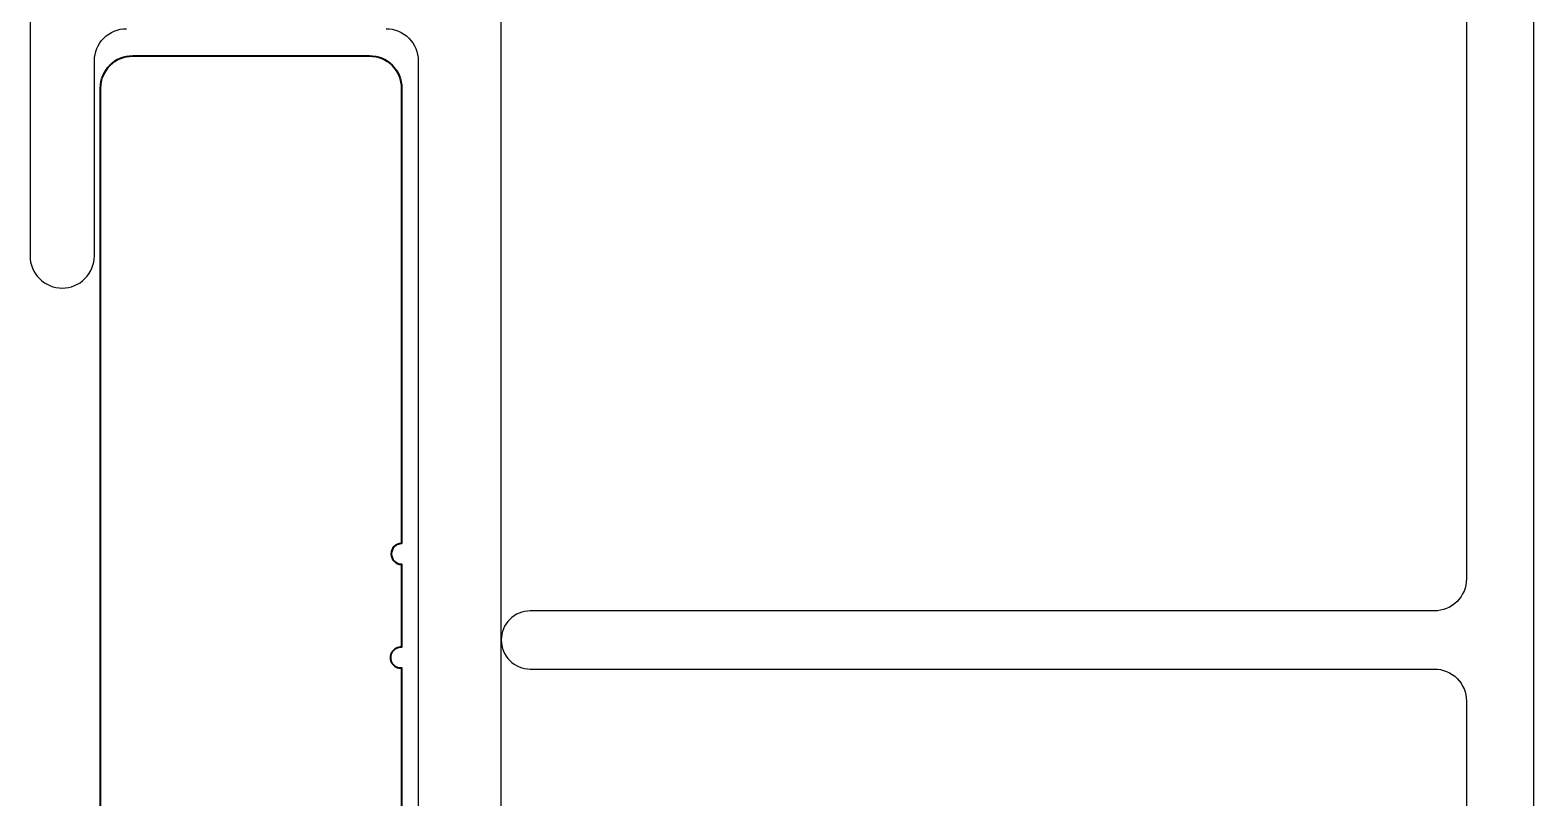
# Model space of a CAD drawing. Extents: x -26 to 91, y -47 to 75.
# Drawn here: x -4.588 to -3.139, y 54.418 to 55.158 of the extents above; entities that cross this region are included whole.
import ezdxf

# ---------------------------------------------------------------- set-up
doc = ezdxf.new("R2010")
doc.units = 0
doc.header["$MEASUREMENT"] = 0
doc.layers.get('0').update_dxf_attribs({"linetype": 'CONTINUOUS'})
doc.layers.add('DIM', color=7, linetype='CONTINUOUS')
doc.layers.add('FRAME', color=1, linetype='CONTINUOUS')

# ---------------------------------------------------------------- blocks, each defined once
blk = doc.blocks.new('3801 1 INCH GLASS STOP')
for points in [[(3.1831, -0.668), (-0.0009, -0.668, -0.414214)], [(0.0491, -0.603), (1.5201, -0.603, 0.414214), (1.5511, -0.572), (1.5511, 0.299, -0.414214), (1.5791, 0.327, -0.414214), (1.6071, 0.299), (1.6071, -0.572, 0.414214), (1.6381, -0.603), (3.0271, -0.603, 0.414214)]]:
    blk.add_lwpolyline(points, format="xyb")
blk = doc.blocks.new('3809 BLOCK FRAME')
blk.add_lwpolyline([(-1.674, 0.454), (-4.425, 0.454)])
for points in [[(-3.575, 0), (-3.281, 0, 0.414214), (-3.25, 0.031, 0.414214), (-3.281, 0.062), (-3.469, 0.062, -0.414214), (-3.5, 0.093)], [(-3.5, 0.343, -0.414214), (-3.469, 0.374), (-2.4167, 0.374, -0.5024), (-2.387, 0.3341, 0.280293), (-2.3495, 0.1903, 0.498955), (-2.3005, 0.198, 0.334263), (-2.3063, 0.2348, -2.470836), (-2.1937, 0.2348, 0.334263), (-2.1995, 0.198, 0.498955), (-2.1505, 0.1903, 0.280293), (-2.113, 0.3341, -0.5024), (-2.0833, 0.374), (-1.637, 0.374, -0.414214)]]:
    blk.add_lwpolyline(points, format="xyb")

msp = doc.modelspace()

# ---------------------------------------------------------------- linework, layer by layer
at = {"layer": 'DIM', "color": 5, "lineweight": 40}
msp.add_lwpolyline([(-4.5199, 53.3143), (-4.5199, 55.1023, -0.414214), (-4.4889, 55.1333), (-4.2609, 55.1333, -0.414214), (-4.2299, 55.1023), (-4.2299, 54.6633, 1), (-4.2299, 54.6433), (-4.2299, 54.5633, 1.086283), (-4.2299, 54.5434), (-4.2299, 54.1243, -0.414214), (-4.2609, 54.0933), (-4.3988, 54.0933, 0.414214), (-4.4298, 54.0623), (-4.4298, 53.9793, 0.414214), (-4.3988, 53.9483), (-4.3526, 53.9483, -3.577628), (-4.3526, 53.8783), (-4.3988, 53.8783, 0.414214), (-4.4298, 53.8473), (-4.4298, 53.7643, 0.414214), (-4.3988, 53.7333), (-4.2609, 53.7333, -0.414214), (-4.2299, 53.7023), (-4.2299, 53.3143, -0.414214)], format="xyb", dxfattribs=at)

# ---------------------------------------------------------------- block references
at = {"layer": 'FRAME', "rotation": 270}
msp.add_blockref('3809 BLOCK FRAME', (-4.5879, 51.6595), dxfattribs=at)
at = {"layer": 'FRAME', "xscale": -1, "rotation": 90}
msp.add_blockref('3801 1 INCH GLASS STOP', (-3.8069, 56.1495), dxfattribs=at)

doc.saveas('drawing.dxf')
